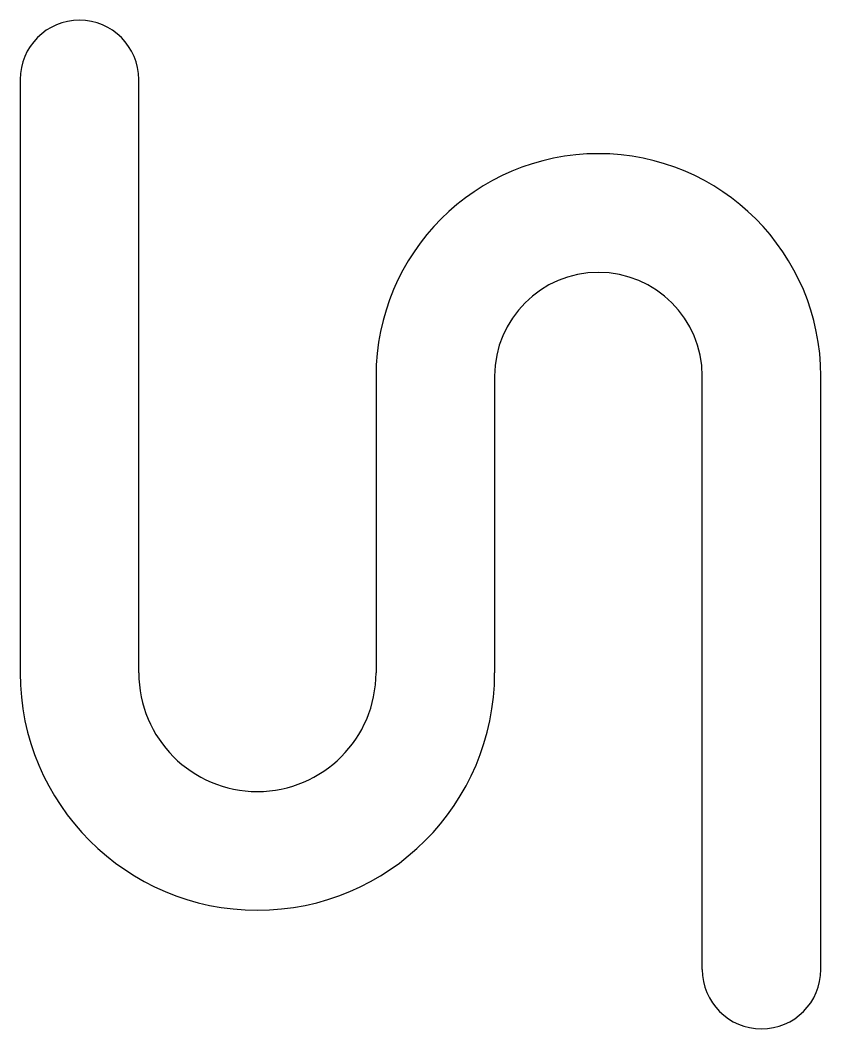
# Model space of a CAD drawing. Header units: millimetres. Extents: x 83.7 to 110.7, y 72.9 to 106.9.
import ezdxf

# ---------------------------------------------------------------- set-up
doc = ezdxf.new("R2010")
doc.units = ezdxf.units.MM

msp = doc.modelspace()

# ---------------------------------------------------------------- linework, layer by layer
for p, q in [((83.689, 104.895), (83.689, 84.895)), ((87.689, 84.895), (87.689, 104.895)), ((95.689, 94.895), (95.689, 84.895)), ((99.689, 94.895), (99.689, 84.895)), ((106.689, 74.895), (106.689, 94.895)), ((110.689, 74.895), (110.689, 94.895))]:
    msp.add_line(p, q)
for centre, radius, start, end in [((85.689, 104.895), 2, 0, 180), ((103.189, 94.895), 7.5, 0, 180), ((103.189, 94.895), 3.5, 0, 180), ((91.689, 84.895), 8, 180, 0), ((91.689, 84.895), 4, 180, 0), ((108.689, 74.895), 2, 180, 0)]:
    msp.add_arc(centre, radius, start, end)

doc.saveas('drawing.dxf')
